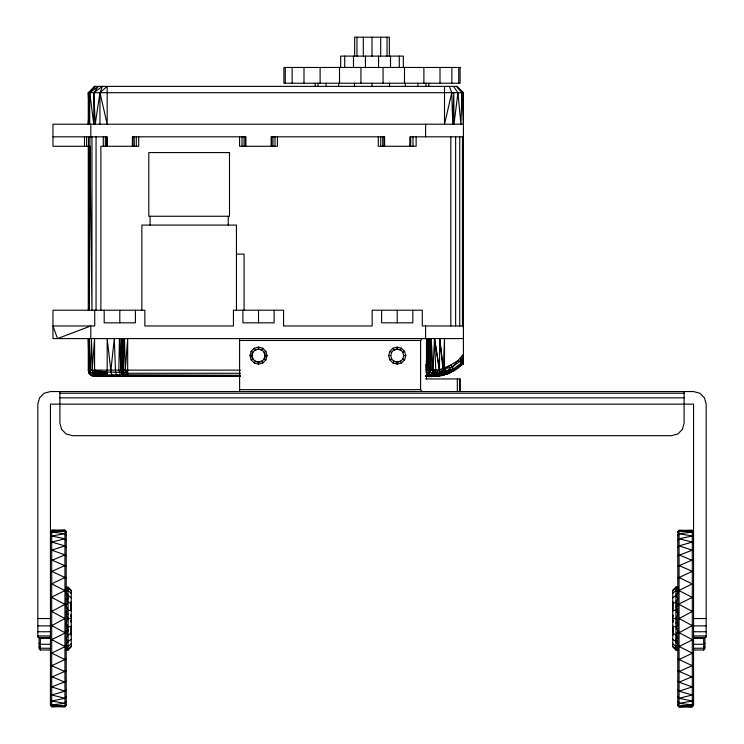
<?xml version="1.0" encoding="UTF-8"?>
<svg xmlns="http://www.w3.org/2000/svg" width="744" height="744" viewBox="0 0 744 744"><rect width="100%" height="100%" fill="white"/><g stroke="black" fill="none" stroke-linecap="round" stroke-linejoin="round"><path stroke-width="1.12" d="M99.947 124.211L99.966 92.684L102.44 86.378L93.828 92.684L93.809 124.211L89.717 92.684L95.548 86.378M430.32 338.585L429.855 370.112L429.018 373.721L427.158 375.571L425.698 375.953L428.135 372.539L428.479 370.112L428.535 338.585L427.112 370.112L427.168 338.585L426.089 372.344L429.539 372.344L430.32 370.112L430.32 338.585L430.906 370.112L429.13 374.567L426.954 376.027M431.799 376.12L425.68 376.418C439.341 377.459 453.71 373.442 463.428 363.5C457.988 365.257 442.894 383.16 443.396 368.522L439.695 338.585L439.481 369.722L426.405 370.112L425.977 364.476M430.906 370.112L431.213 338.585L432.962 370.112L431.464 374.567L427.837 376.418L441.787 375.329L454.603 370.363L451.022 365.155L439.481 369.722L434.524 338.585L432.962 370.112M120.872 370.112L121.374 338.585L121.765 372.307L124.536 375.571L127.038 376.418C123.681 376.38 120.919 373.423 120.872 370.112L119.477 338.585L118.789 370.112L120.323 374.585L122.202 376.036L124.22 376.418M428.479 370.112L429.474 338.585L429.855 370.112M456.193 86.378L462.033 92.684L460.889 124.211L457.951 92.684L453.468 86.378M446.279 373.293L444.726 374.427L438.123 375.925L439.425 373.869L445.191 370.047L443.396 368.522L444.512 338.585L444.512 368.038C451.71 377.692 437.491 375.274 431.901 376.418L434.059 375.339L446.279 373.293L454.314 370.094L439.425 373.869L434.561 374.446L439.118 374.939L445.805 371.879M104.895 376.111L94.572 376.418L91.438 374.585L90.461 372.539L91.428 338.585L92.507 372.344L94.572 375.571L107.183 376.418L107.183 338.585L111.033 372.307L112.27 376.418L92.898 375.953L91.438 375.571L89.113 373.265L88.276 338.585L88.276 370.112L89.959 374.241L91.438 375.571L94.572 376.418L240.405 376.418M125.29 370.112L127.68 338.585L127.68 376.418L125.996 375.953L123.56 372.539L123.216 370.112L124.527 338.585L125.29 370.112L125.606 372.344L127.68 375.571L240.405 375.571M88.899 110.698L88.276 124.211L88.276 92.684L94.572 86.378L457.123 86.378L463.428 92.684L463.428 363.807L462.694 364.486L459.922 361.435L456.909 361.147L444.754 368.754L443.396 368.522M463.112 99.436L463.428 92.684L88.276 92.684L89.708 124.211L89.717 92.684L98.31 86.378L93.828 92.684L95.204 124.211L99.966 92.684L107.183 86.378L107.183 124.211L99.966 92.684M444.726 374.427L436.654 376.166L426.2 376.027L428.479 374.567L429.93 372.288L439.425 373.869L439.713 369.656L445.637 371.368L453.589 368.829L463.428 361.547M428.637 374.241L427.158 374.585L427.158 375.571L429.474 373.265L429.539 372.344L428.637 374.241L426.2 376.027M92.191 370.112L94.572 338.585L94.572 376.418M71.089 609.457L71.005 605.663M672.995 631.396L672.911 627.601M71.024 609.736L71.247 607.523M672.753 629.536L672.976 627.322M110.93 370.112L114.278 338.585L115.571 372.307L116.417 374.585L118.575 376.418M70.996 605.997L71.005 601.84M673.004 631.061L672.995 635.209M71.005 635.209L71.024 627.322M672.976 609.736L672.995 601.84M457.951 92.684L453.97 124.211L453.784 92.684L452.743 124.211L451.785 92.684L449.357 86.378M71.005 616.636L71.247 614.749M672.753 622.309L672.995 620.422M70.996 621.686L71.247 619.789M672.753 617.269L673.004 615.372M439.695 338.585L442.885 368.745L444.001 370.707L439.602 371.991L434.524 338.585L435.779 370.112L435.305 373.116L434.059 375.339L429.613 376.027M451.785 92.684L444.512 124.211L444.512 86.378M249.993 355.604L251.137 351.354L254.253 348.238L258.512 347.095L262.762 348.238L265.878 351.354L267.022 355.604L265.878 359.863L262.762 362.979L258.512 364.123L254.253 362.979L251.137 359.863L249.993 355.604L252.049 355.604L252.913 352.377C255.332 348.164 261.693 348.164 264.101 352.377L264.976 355.604L264.101 358.841C261.693 363.044 255.332 363.044 252.913 358.841L252.049 355.604M388.712 355.604L389.847 351.354L392.962 348.238L397.222 347.095L401.472 348.238L404.587 351.354L405.731 355.604L404.587 359.863L401.472 362.979L397.222 364.123L392.962 362.979L389.847 359.863L388.712 355.604L390.758 355.604L391.623 352.377C394.041 348.164 400.402 348.164 402.82 352.377L403.685 355.604L402.82 358.841C400.402 363.044 394.041 363.044 391.623 358.841L390.758 355.604M429.474 373.265L430.32 370.112L429.474 373.265L427.456 375.283M126.071 376.092L127.68 376.418L107.183 376.036L127.605 376.418L124.536 375.571L121.765 372.307L94.572 371.888L107.183 373.181L94.572 373.721L91.438 374.585L91.14 375.283L89.113 373.265L89.113 338.585L90.117 370.112M121.849 371.888L125.606 372.344L127.68 373.721L124.536 374.585L124.239 375.283L122.221 373.265L121.374 370.112L121.374 338.585M71.247 610.871L68.095 610.024L66.207 612.145L68.095 614.274L66.207 614.237L68.095 618.524L66.207 622.821L68.095 627.034L71.247 626.188M672.753 626.188L675.905 627.034L677.793 624.914L675.905 622.784L677.793 622.821L675.905 618.524L677.793 614.237L675.905 610.024L672.753 610.871M71.247 590.745L68.095 587.667L66.207 587.955L68.095 589.099L66.207 588.82L68.095 590.541L66.207 592.773L68.095 598.818L66.207 598.632L68.095 602.147L66.207 605.969L68.095 610.024M672.753 646.313L675.905 649.391L677.793 649.103L675.905 647.959L677.793 648.238L675.905 646.517L677.793 644.285L675.905 638.24L677.793 638.426L675.905 634.911L677.793 631.089L675.905 627.034M71.247 633.274L68.095 634.911L66.207 638.426L68.095 641.57L66.207 644.285L68.095 646.517L66.207 648.238L68.095 649.391L71.247 646.313M672.753 603.784L675.905 602.147L677.793 598.632L675.905 595.488L677.793 592.773L675.905 590.541L677.793 588.82L675.905 587.667L672.753 590.745M254.253 362.979L255.276 361.203L258.512 362.068L261.739 361.203L262.762 362.979M262.762 348.238L261.739 350.006L258.512 349.141L255.276 350.006L254.253 348.238M392.962 362.979L393.985 361.203L397.222 362.068L400.449 361.203L401.472 362.979M401.472 348.238L400.449 350.006L397.222 349.141L393.985 350.006L392.962 348.238M463.428 362.663L462.433 364.197L463.428 363.807M91.81 89.987L94.572 86.378M463.428 354.349L452.464 366.848L444.438 372.53M422.183 391.549L420.593 389.651L420.593 340.473L422.183 338.585M428.479 374.567L434.728 374.148L432.645 372.288L434.626 370.112L435.445 372.251L439.425 373.869M127.68 370.112L125.606 372.344L127.68 373.265L240.405 373.265M50.443 531.588L51.699 530.332L64.942 530.258L66.207 531.588L66.207 705.47L64.942 706.726L51.699 706.726L50.443 705.47L50.443 404.159L693.557 404.159L693.557 705.47L692.301 706.726L679.058 706.8L677.793 705.47L677.793 531.588L679.058 530.332L692.301 530.332L693.557 531.588M68.095 649.977L71.247 646.834L71.247 590.225L68.095 587.081L68.095 649.977L66.207 649.977L68.095 649.689L66.207 649.103L68.095 649.391M463.428 363.658L462.433 364.197L463.428 363.202L461.457 363.118L463.428 361.156L459.922 361.435L452.464 366.848L444.754 368.754M675.905 587.667L677.793 587.955L675.905 587.369L677.793 587.081L675.905 587.081L672.753 590.225L672.753 646.834L675.905 649.977L677.793 649.4L675.905 649.689L677.793 649.977L675.905 649.391M693.557 649.977L703.647 649.977L704.912 648.721L704.912 637.45M66.207 531.588L64.942 530.332L51.699 530.332L51.699 706.726L64.942 706.158L66.207 704.903M677.793 532.155L679.058 530.9L692.301 530.332L692.301 706.726L679.058 706.726L677.793 705.47M692.301 706.158L693.557 704.903M50.443 533.281L51.699 532.044L64.942 530.9L66.207 532.155L64.942 530.472L66.207 531.988L64.942 530.258L64.942 706.726L58.32 706.447M691.195 530.853L679.058 530.332L679.058 706.8L677.793 705.07L679.058 706.586L677.793 704.903L679.058 706.158L692.301 705.014L693.557 703.778M50.443 703.778L51.699 705.014L64.942 703.312L66.207 702.104M677.793 534.955L679.058 533.746L692.301 532.044L693.557 533.281M463.428 358.124L459.922 361.435L461.978 356.153L463.428 357.799L459.922 361.435L463.428 359.361M704.912 647.048L703.647 648.238L693.557 648.238M50.443 537.177L51.699 535.996L64.942 533.746L66.207 534.955M677.793 702.104L679.058 703.312L692.301 701.062L693.557 699.881M66.207 697.137L64.942 698.281L51.699 701.062L50.443 699.881M68.095 646.517L71.247 643.718M672.753 593.34L675.905 590.541M50.443 543.176L51.699 542.088L64.942 538.777L66.207 539.828L64.942 538.777L51.699 535.996M677.793 697.23L679.058 698.281L692.301 694.97L693.557 693.882M66.207 697.23L64.942 698.281L51.699 694.97L50.443 693.882M51.699 694.97L64.942 691.176L66.207 690.134M677.793 546.924L679.058 545.882L692.301 542.088L693.557 543.176M704.912 643.253L703.647 644.285L693.557 644.285M50.443 551.127L51.699 550.151L64.942 545.882L66.207 546.924M677.793 690.134L679.058 691.176L692.301 686.907L693.557 685.931M50.443 560.967L64.942 554.866L66.207 555.777M693.557 676.091L679.058 682.192L677.793 681.281M68.095 641.57L71.247 639.263M672.753 597.795L675.905 595.488M50.443 685.931L51.699 686.907L66.207 681.281M677.793 555.777L692.301 550.151L693.557 551.127M50.443 560.827L51.699 559.99L66.207 566.258M693.557 676.231L692.301 677.068L677.793 670.8M432.645 372.288L435.445 372.251L439.211 369.796M693.557 638.426L703.647 638.426L704.912 637.627M50.443 676.231L51.699 677.068L66.207 670.8M677.793 566.258L692.301 559.99L693.557 560.827M251.137 359.863L252.913 358.841M264.101 352.377L265.878 351.354M389.847 359.863L391.623 358.841M402.82 352.377L404.587 351.354M117.04 376.418L117.738 376.036M50.443 625.527L51.699 625.63L64.942 618.524L66.207 618.524M677.793 618.524L679.058 618.524L692.301 611.429L693.557 611.531M50.443 572.024L64.942 565.505M50.443 611.531L51.699 611.429L64.942 604.37L66.207 604.574M677.793 632.484L679.058 632.688L692.301 625.63L693.557 625.527M679.058 671.553L693.557 665.034M50.443 639.347L51.699 639.654L66.207 632.484M677.793 604.574L692.301 597.404L693.557 597.702M50.443 597.702L64.942 590.578L66.207 590.978M677.793 646.08L679.058 646.48L693.557 639.347M50.443 652.637L51.699 653.13L66.207 646.08M677.793 590.978L692.301 583.928L693.557 584.421M437.128 375.897L446.512 373.962L454.314 370.094L451.264 371.182M50.443 584.421L64.942 577.511L66.207 578.097M677.793 658.961L679.058 659.547L693.557 652.637M50.443 665.034L51.699 665.703L66.207 658.961M677.793 578.097L692.301 571.355L693.557 572.024M446.512 373.962L454.603 370.363M453.589 368.829L445.898 372.139L444.642 373.572L438.495 375.822L432.366 376.371M445.293 373.832L437.537 375.887M440.02 375.581L446.428 373.73L440.02 375.581L437.202 375.422M429.576 376.036L427.902 376.418L431.074 376.092M693.557 537.177L692.301 535.996L679.058 538.777L677.793 539.828L679.058 538.777L692.301 542.088M439.118 374.939L433.203 375.86L438.495 375.822M116.799 376.129L112.028 376.036M428.284 376.418L432.776 376.055L427.837 376.418M461.457 363.118L463.428 362.97M435.445 372.251L439.602 371.991M93.409 374.241L94.572 375.283L123.244 374.585L127.605 376.418M52.805 530.853L64.942 530.332M679.058 706.726L685.68 706.447M107.183 373.181L94.572 373.265L88.75 371.888M52.964 136.822L107.183 136.822L107.183 146.28M463.428 136.822L409.832 136.822L409.832 146.28M236.443 254.095L244.088 254.095L244.088 310.211M463.428 325.974L422.285 325.974L422.285 310.211L372.158 310.211L372.158 325.974L283.576 325.974L283.576 310.211L233.449 310.211L233.449 325.974L144.857 325.974L144.857 310.211L52.964 310.211L52.964 338.585L463.428 338.585M239.596 340.473L420.593 340.473M264.976 355.604L267.022 355.604M403.685 355.604L405.731 355.604M240.405 370.112L88.276 370.112L88.796 371.6M125.587 374.818L240.405 375.283M425.67 378.938L460.276 378.938L460.276 391.549M239.596 389.651L420.593 389.651M59.901 393.232L684.099 393.232M59.901 397.854L684.099 397.854M37.832 618.524L50.443 618.524M68.095 618.524L71.247 618.524M672.753 618.524L675.905 618.524M693.557 618.524L706.168 618.524M37.832 625.881L50.443 625.881M693.557 625.881L706.168 625.881M37.832 631.74L50.443 631.74M693.557 631.74L706.168 631.74M37.832 635.925L50.443 635.925M693.557 635.925L706.168 635.925M50.443 637.441L37.832 637.441L37.832 404.159L39.516 397.854L44.138 393.232L50.443 391.549L693.557 391.549L699.862 393.232L704.484 397.854L706.168 404.159L706.168 637.441L693.557 637.441M39.088 637.627L40.353 638.426L50.443 638.426M50.443 644.285L40.353 644.285L39.088 643.253M50.443 648.238L40.353 648.238L39.088 647.048M39.088 637.45L39.088 648.721L40.353 649.977L50.443 649.977M94.572 375.283L107.183 375.45L94.572 375.571L89.959 374.241L89.057 372.344L89.578 373.721M51.699 530.332L64.942 530.9M679.058 706.158L692.301 706.726M107.183 374.585L94.572 373.721L92.507 372.344L94.572 370.112L107.183 372.307M123.141 376.111L126.917 376.418L124.89 376.036M118.835 376.129L125.15 376.418M679.058 530.9L692.301 532.044M51.699 705.014L64.942 706.158M51.699 532.044L64.942 533.746M679.058 703.312L692.301 705.014M68.095 587.369L66.207 587.081L68.095 587.667M679.058 533.746L692.301 535.996M51.699 701.062L64.942 703.312M692.301 701.062L679.058 698.281L677.793 697.137M124.536 374.585L124.536 375.571L127.68 375.571L123.058 374.241L122.156 372.344L122.221 338.585L122.314 370.112L123.16 338.585L123.216 370.112M679.058 691.176L692.301 694.97M51.699 542.088L64.942 545.882M431.464 374.567L434.059 375.339M679.058 545.882L692.301 550.151M51.699 686.907L64.942 691.176M679.058 682.192L692.301 686.907M51.699 550.151L64.942 554.866M679.058 554.866L693.557 560.967M64.942 682.192L50.443 676.091M679.058 565.505L692.301 571.355M51.699 665.703L64.942 671.553M679.058 659.547L692.301 665.703M51.699 571.355L64.942 577.511M679.058 577.511L692.301 583.928M51.699 653.13L64.942 659.547M679.058 646.48L692.301 653.13M51.699 583.928L64.942 590.578M679.058 590.578L692.301 597.404M51.699 639.654L64.942 646.48M672.753 633.274L675.905 634.911M68.095 602.147L71.247 603.784M679.058 632.688L692.301 639.654M51.699 597.404L64.942 604.37M679.058 604.37L692.301 611.429M51.699 625.63L64.942 632.688M679.058 618.524L692.301 625.63M51.699 611.429L64.942 618.524M389.847 351.354L391.623 352.377M402.82 358.841L404.587 359.863M251.137 351.354L252.913 352.377M264.101 358.841L265.878 359.863M672.753 639.263L675.905 641.57L677.793 644.285M71.247 597.795L68.095 595.488L66.207 592.773M672.753 643.718L675.905 646.517M68.095 590.541L71.247 593.34M126.508 374.241L127.68 375.283M50.443 704.903L51.699 706.158M675.905 610.024L677.793 612.145L675.905 606.09L677.793 605.969L675.905 602.147M68.095 627.034L66.207 624.914L68.095 630.968L66.207 631.089L68.095 634.911M123.244 374.585L122.156 372.344M121.374 370.112L121.765 372.307M672.753 614.749L672.995 616.636M71.005 620.422L71.247 622.309M672.753 619.789L673.004 621.835M70.996 615.223L71.247 617.269M462.033 92.684L463.428 124.211L52.964 124.211L52.964 146.28L89.959 146.28L91.968 310.211L91.968 136.822M703.647 638.426L703.647 649.977M684.099 391.549L684.099 423.076L682.415 429.372L677.793 433.994L671.488 435.677L72.512 435.677L66.207 433.994L61.585 429.372L59.901 423.076L59.901 391.549M675.905 587.081L675.905 649.977M462.461 136.822L462.461 325.974M459.727 136.822L459.727 325.974M459.513 378.938L459.513 391.549M458.704 67.462L458.704 83.226M457.318 378.938L457.318 391.549M455.635 136.822L455.635 325.974M451.868 67.462L451.868 83.226M450.817 136.822L450.817 325.974M440.011 67.462L440.011 83.226M428.749 83.226L428.749 86.378M426.498 338.585L426.498 378.938M425.968 83.226L425.968 86.378M425.596 124.211L425.596 136.822M425.596 325.974L425.596 338.585M423.885 67.462L423.885 83.226M417.905 83.226L417.905 86.378M416.138 136.822L416.138 146.28L378.305 146.28L378.305 136.822M412.985 136.822L412.985 146.28M412.827 310.211L412.827 322.822L381.616 322.822L381.616 310.211M410.679 136.822L410.679 146.28M405.35 83.226L405.35 86.378M404.494 67.462L404.494 83.226M403.35 67.462L403.35 56.116L340.65 56.116L340.65 67.462M399.305 56.116L399.305 67.462M397.222 310.211L397.222 322.822M397.222 347.095L397.222 349.141M397.222 362.068L397.222 364.123M390.526 56.116L390.526 67.462M389.54 83.226L389.54 86.378M389.335 56.116L389.335 37.2L354.665 37.2L354.665 56.116M387.019 37.2L387.019 56.116M384.611 146.28L384.611 136.822L271.123 136.822L271.123 146.28M384.127 136.822L384.127 146.28M383.067 67.462L383.067 83.226M382.76 136.822L382.76 146.28M380.668 37.2L380.668 56.116M380.714 136.822L380.714 146.28M378.557 56.116L378.557 67.462M372 37.2L372 56.116M372 83.226L372 86.378M365.444 56.116L365.444 67.462M363.332 37.2L363.332 56.116M360.933 67.462L360.933 83.226M356.981 37.2L356.981 56.116M354.46 83.226L354.46 86.378M353.474 56.116L353.474 67.462M344.695 56.116L344.695 67.462M339.506 67.462L339.506 83.226M338.65 83.226L338.65 86.378M326.095 83.226L326.095 86.378M320.115 67.462L320.115 83.226M318.032 83.226L318.032 86.378M315.251 83.226L315.251 86.378M303.989 67.462L303.989 83.226M292.132 67.462L292.132 83.226M285.296 67.462L285.296 83.226M277.428 136.822L277.428 146.28L239.596 146.28L239.596 136.822M275.01 136.822L275.01 146.28M274.118 310.211L274.118 322.822L242.907 322.822L242.907 310.211M272.964 136.822L272.964 146.28M271.597 136.822L271.597 146.28M264.976 353.307L264.976 357.929M258.512 310.211L258.512 322.822M258.512 347.095L258.512 349.141M258.512 362.068L258.512 364.123M252.049 353.307L252.049 357.929M245.901 146.28L245.901 136.822L132.404 136.822L132.404 146.28M245.418 136.822L245.418 146.28M244.051 136.822L244.051 146.28M242.005 136.822L242.005 146.28M239.596 338.585L239.596 391.549M236.443 310.211L236.443 225.088L141.862 225.088L141.862 310.211M228.241 216.262L228.241 225.088M150.065 216.262L150.065 225.088M138.71 136.822L138.71 146.28L100.877 146.28L100.877 310.211M136.301 136.822L136.301 146.28M135.399 310.211L135.399 322.822L104.188 322.822L104.188 310.211M134.255 136.822L134.255 146.28M132.888 136.822L132.888 146.28M119.793 310.211L119.793 322.822M106.708 136.822L106.708 146.28M105.341 136.822L105.341 146.28M103.295 136.822L103.295 146.28M96.06 136.822L96.06 310.211M94.73 310.211L94.73 325.974L52.964 325.974L57.53 338.585L90.796 325.974L90.796 338.585M91.438 374.585L91.438 375.571M90.796 124.211L90.796 136.822M89.959 136.822L89.234 310.211L89.234 146.28M88.555 136.822L88.555 146.28M88.276 146.28L88.276 310.211M86.657 136.822L86.657 146.28M84.5 136.822L84.5 146.28M40.353 638.426L40.353 649.977M460.099 67.462L283.901 67.462L283.901 83.226L460.099 83.226L460.099 67.462M229.505 152.585L148.8 152.585L148.8 216.262L229.505 216.262L229.505 152.585"/></g></svg>
